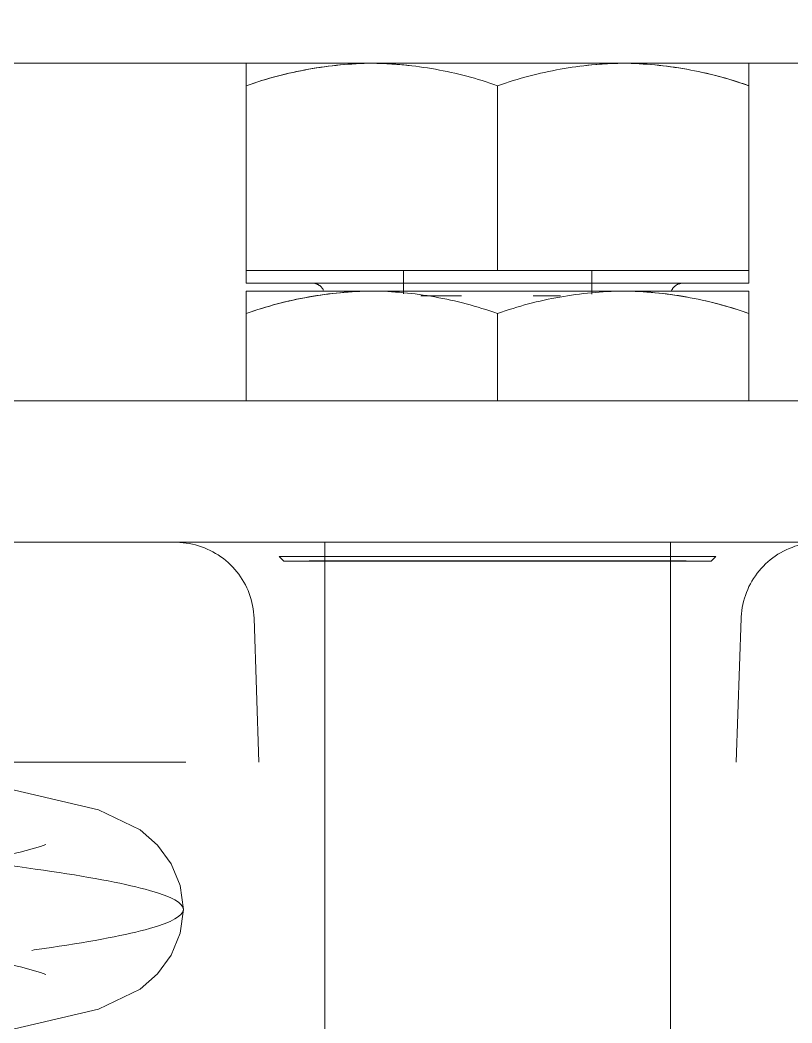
# Model space of a CAD drawing. Extents: x -181672 to 290600, y -29000 to 395522.
# Drawn here: x -93060.3 to -93011.2, y 35017.8 to 35081.6 of the extents above; entities that cross this region are included whole.
import ezdxf

# ---------------------------------------------------------------- set-up
doc = ezdxf.new("R2010")
doc.units = 0
doc.header["$LTSCALE"] = 10
doc.layers.add('XFM7P20PCW$0$G-IMPT', color=252, linetype='Continuous', lineweight=9)
doc.layers.add('XFM7P20PCW$0$M-EQPM', color=252, linetype='Continuous', lineweight=9)

# ---------------------------------------------------------------- blocks, each defined once
blk = doc.blocks.new('XFM7P20PCW$0$ui_PCW Pump Shockproof Base - PCW防震基座-Renew_dwg_OC500032 UA300024 _ó_û125x9Tx6M__ä_ipt-V15-剖面 73')
at = {"layer": 'XFM7P20PCW$0$G-IMPT'}
for p, q in [((129053.368, 25604.5), (129172.912, 25604.5)), ((129303.368, 25604.5), (129063.368, 25604.5)), ((129172.101, 25604.5), (129171.368, 25604.5)), ((129171.368, 25604.5), (129184.018, 25604.5)), ((129183.681, 25604.5), (129293.368, 25604.5)), ((129185.368, 25604.5), (129184.018, 25604.5)), ((129184.912, 25604.5), (129185.368, 25604.5))]:
    blk.add_line(p, q, dxfattribs=at)
blk = doc.blocks.new('XFM7P20PCW$0$ui_PCW Pump Shockproof Base - PCW防震基座-Renew_dwg_50_____j_uÂ_ 85Dx155H-V67-剖面 73')
at = {"layer": 'XFM7P20PCW$0$G-IMPT', "flags": 128}
for points in [[(129158.366, 25550.625), (129158.167, 25552.146), (129157.599, 25553.54), (129156.728, 25554.728), (129155.617, 25555.69), (129152.967, 25556.97), (129146.907, 25558.391), (129139.753, 25559.462), (129134.09, 25560.16), (129126.467, 25561.004), (129120.87, 25561.589), (129112.194, 25562.479), (129103.939, 25563.349), (129095.082, 25564.376), (129089.677, 25565.11), (129086.037, 25565.704), (129083.685, 25566.182), (129082.362, 25566.534)], [(129073.368, 25562.435), (129073.568, 25560.92), (129074.136, 25559.531), (129075.006, 25558.352), (129076.109, 25557.405), (129078.717, 25556.163), (129084.796, 25554.76), (129092.15, 25553.667), (129097.96, 25552.954), (129105.683, 25552.102), (129111.381, 25551.508), (129120.738, 25550.547), (129128.338, 25549.742), (129137.028, 25548.728), (129142.259, 25548.01), (129145.733, 25547.433), (129148.001, 25546.963), (129149.278, 25546.615), (129149.621, 25546.491)], [(129145.708, 25553.812), (129147.983, 25554.283), (129149.272, 25554.633), (129149.621, 25554.759)], [(129158.366, 25550.625), (129158.167, 25549.105), (129157.6, 25547.711), (129156.729, 25546.523), (129155.618, 25545.56), (129152.962, 25544.279), (129146.893, 25542.856), (129139.732, 25541.785), (129134.065, 25541.087), (129126.408, 25540.24), (129120.794, 25539.653), (129112.053, 25538.756), (129110.231, 25538.564)]]:
    blk.add_lwpolyline(points, dxfattribs=at)
at = {"layer": 'XFM7P20PCW$0$G-IMPT'}
for points, knots in [([(129158.366, 25550.625), (129158.367, 25551.029), (129156.906, 25551.836), (129150.557, 25553.047), (129140.694, 25554.258), (129128.312, 25555.469), (129114.677, 25556.68), (129101.142, 25557.891), (129090.307, 25558.985), (129084.748, 25559.675), (129082.715, 25559.962)], [0.88059701, 0.88059701, 0.88059701, 0.88059701, 0.8880597, 0.89552239, 0.90298507, 0.91044776, 0.91791045, 0.92537313, 0.93283582, 0.93814044, 0.93814044, 0.93814044, 0.93814044]), ([(129148.721, 25548.022), (129149.15, 25548.082), (129152.357, 25548.546), (129156.906, 25549.414), (129158.366, 25550.221), (129158.366, 25550.625)], [0.86455574, 0.86455574, 0.86455574, 0.86455574, 0.86567164, 0.87313433, 0.88059701, 0.88059701, 0.88059701, 0.88059701])]:
    blk.add_open_spline(points, degree=3, knots=knots, dxfattribs=at)
blk = doc.blocks.new('XFM7P20PCW$0$ui_PCW Pump Shockproof Base - PCW防震基座-Renew_dwg_¹s_ó¹Ï UA300015 _ó_û 100x9tx6M-1175029-剖面 73')
at = {"layer": 'XFM7P20PCW$0$G-IMPT'}
for p, q in [((129068.368, 25583), (129288.368, 25583)), ((129167.368, 25583), (129068.368, 25583)), ((129178.368, 25583), (129166.616, 25583)), ((129178.368, 25583), (129192.074, 25583)), ((129288.368, 25583), (129189.368, 25583)), ((129192.074, 25583), (129190.119, 25583)), ((129288.368, 25574), (129068.368, 25574)), ((129068.368, 25574), (129165.414, 25574)), ((129188.267, 25574), (129187.255, 25574)), ((129191.32, 25574), (129288.368, 25574))]:
    blk.add_line(p, q, dxfattribs=at)
blk = doc.blocks.new('XFM7P20PCW$0$ui_PCW Pump Shockproof Base - PCW防震基座-Renew_dwg_UB405025 _uÂ__W_ _ÂÅK 86D-1175030-剖面 73')
at = {"layer": 'XFM7P20PCW$0$G-IMPT'}
for p, q in [((129115.868, 25574), (129123.662, 25574)), ((129123.662, 25574), (129115.868, 25574)), ((129118, 25574), (129116.321, 25574)), ((129068.554, 25560), (129068.872, 25569.173)), ((129088.245, 25569.173), (129115.868, 25569.173)), ((129136.258, 25569.173), (129115.868, 25569.173)), ((129126.978, 25569.173), (129128.372, 25569.173)), ((129146.478, 25569.173), (129137.309, 25569.173)), ((129162.863, 25569.173), (129163.181, 25560)), ((129075.169, 25560), (129073.215, 25560)), ((129073.215, 25560), (129101.054, 25560)), ((129076.431, 25560), (129115.868, 25560)), ((129101.08, 25560), (129115.868, 25560)), ((129146.28, 25560), (129115.868, 25560)), ((129158.52, 25560), (129115.868, 25560)), ((129131.283, 25560), (129158.52, 25560)), ((129132.05, 25560), (129146.193, 25560))]:
    blk.add_line(p, q, dxfattribs=at)
at = {"layer": 'XFM7P20PCW$0$G-IMPT', "flags": 128}
for points in [[(129073.669, 25573.996), (129073.469, 25573.984), (129073.27, 25573.964), (129073.072, 25573.936), (129072.875, 25573.9), (129072.68, 25573.857), (129072.487, 25573.805), (129072.296, 25573.746), (129072.107, 25573.679), (129071.922, 25573.605), (129071.739, 25573.524), (129071.56, 25573.435), (129071.384, 25573.339), (129071.213, 25573.236), (129071.045, 25573.127), (129070.883, 25573.01), (129070.725, 25572.888), (129070.572, 25572.759), (129070.424, 25572.624), (129070.282, 25572.484), (129070.145, 25572.337), (129070.015, 25572.186), (129069.891, 25572.029), (129069.773, 25571.868), (129069.661, 25571.702), (129069.557, 25571.531), (129069.459, 25571.357), (129069.368, 25571.178), (129069.285, 25570.997), (129069.208, 25570.812), (129069.14, 25570.624), (129069.079, 25570.434), (129069.025, 25570.241), (129068.979, 25570.046), (129068.941, 25569.85), (129068.911, 25569.652), (129068.889, 25569.453), (129068.875, 25569.254), (129068.872, 25569.173)], [(129074.798, 25574), (129074.48, 25574), (129074.227, 25574), (129074.042, 25574), (129073.923, 25574), (129073.871, 25574)], [(129073.902, 25574), (129074.003, 25574), (129074.171, 25574), (129074.405, 25574), (129074.706, 25574), (129075.072, 25574), (129075.504, 25574), (129076.001, 25574)], [(129085.425, 25574), (129086.607, 25574), (129087.835, 25574), (129089.108, 25574), (129090.424, 25574), (129091.78, 25574), (129093.175, 25574), (129094.607, 25574), (129096.072, 25574), (129097.569, 25574), (129099.096, 25574), (129100.649, 25574), (129102.226, 25574), (129103.826, 25574), (129105.444, 25574), (129107.08, 25574), (129108.729, 25574), (129110.39, 25574), (129112.059, 25574), (129113.735, 25574), (129115.414, 25574), (129115.868, 25574)], [(129115.868, 25574), (129114.188, 25574), (129112.511, 25574), (129110.84, 25574), (129109.176, 25574), (129107.524, 25574), (129105.884, 25574), (129104.261, 25574), (129102.656, 25574), (129101.072, 25574), (129099.512, 25574), (129097.979, 25574), (129096.473, 25574), (129094.999, 25574), (129093.558, 25574), (129092.153, 25574), (129090.786, 25574), (129089.459, 25574), (129088.174, 25574), (129086.934, 25574), (129085.739, 25574)], [(129115.868, 25574), (129117.547, 25574), (129119.224, 25574), (129120.895, 25574), (129122.559, 25574), (129124.211, 25574), (129125.851, 25574), (129127.474, 25574), (129129.079, 25574), (129130.663, 25574), (129132.223, 25574), (129133.757, 25574), (129135.262, 25574), (129136.736, 25574), (129138.177, 25574), (129139.582, 25574), (129140.949, 25574), (129142.276, 25574), (129143.561, 25574), (129144.801, 25574), (129145.996, 25574)], [(129146.31, 25574), (129145.128, 25574), (129143.9, 25574), (129142.627, 25574), (129141.311, 25574), (129139.955, 25574), (129138.56, 25574), (129137.128, 25574), (129135.663, 25574), (129134.166, 25574), (129132.639, 25574), (129131.086, 25574), (129129.509, 25574), (129127.909, 25574), (129126.291, 25574), (129124.655, 25574), (129123.006, 25574), (129121.345, 25574), (129119.676, 25574)], [(129156.103, 25574), (129156.553, 25574), (129156.937, 25574), (129157.255, 25574), (129157.508, 25574), (129157.693, 25574), (129157.812, 25574), (129157.864, 25574)], [(129157.833, 25574), (129157.732, 25574), (129157.564, 25574), (129157.33, 25574), (129157.029, 25574)], [(129162.863, 25569.173), (129162.853, 25569.372), (129162.834, 25569.572), (129162.807, 25569.77), (129162.772, 25569.967), (129162.73, 25570.162), (129162.679, 25570.356), (129162.621, 25570.547), (129162.555, 25570.736), (129162.482, 25570.922), (129162.402, 25571.105), (129162.314, 25571.285), (129162.219, 25571.461), (129162.117, 25571.633), (129162.008, 25571.801), (129161.893, 25571.964), (129161.771, 25572.123), (129161.643, 25572.276), (129161.509, 25572.425), (129161.369, 25572.568), (129161.224, 25572.705), (129161.073, 25572.836), (129160.917, 25572.961), (129160.756, 25573.08), (129160.591, 25573.193), (129160.421, 25573.298), (129160.247, 25573.397), (129160.069, 25573.489), (129159.888, 25573.573), (129159.704, 25573.65), (129159.516, 25573.72), (129159.326, 25573.782), (129159.134, 25573.837), (129158.939, 25573.884), (129158.743, 25573.923), (129158.546, 25573.954), (129158.347, 25573.977), (129158.148, 25573.992), (129157.948, 25573.999)]]:
    blk.add_lwpolyline(points, dxfattribs=at)
blk = doc.blocks.new('XFM7P20PCW$0$ui_PCW Pump Shockproof Base - PCW防震基座-Renew_dwg_UB405025 _uÂ__W_ _ÂÅK 86D-V69-剖面 73')
at = {"layer": 'XFM7P20PCW$0$G-IMPT'}
for p, q in [((129240.868, 25574), (129248.662, 25574)), ((129248.662, 25574), (129240.868, 25574)), ((129193.554, 25560), (129193.872, 25569.173)), ((129210.149, 25569.173), (129240.868, 25569.173)), ((129273.438, 25569.173), (129240.868, 25569.173)), ((129287.863, 25569.173), (129288.181, 25560)), ((129225.055, 25560), (129198.215, 25560)), ((129198.215, 25560), (129240.868, 25560)), ((129209.127, 25560), (129240.868, 25560)), ((129224.686, 25560), (129210.455, 25560)), ((129281.842, 25560), (129240.868, 25560)), ((129283.52, 25560), (129240.868, 25560)), ((129265.668, 25560), (129267.65, 25560)), ((129265.763, 25560), (129267.827, 25560)), ((129279.81, 25560), (129283.52, 25560)), ((129279.815, 25560), (129281.58, 25560))]:
    blk.add_line(p, q, dxfattribs=at)
at = {"layer": 'XFM7P20PCW$0$G-IMPT', "flags": 128}
for points in [[(129198.669, 25573.996), (129198.469, 25573.984), (129198.27, 25573.964), (129198.072, 25573.936), (129197.875, 25573.9), (129197.68, 25573.857), (129197.487, 25573.805), (129197.296, 25573.746), (129197.107, 25573.679), (129196.922, 25573.605), (129196.739, 25573.524), (129196.56, 25573.435), (129196.384, 25573.339), (129196.213, 25573.236), (129196.045, 25573.127), (129195.883, 25573.01), (129195.725, 25572.888), (129195.572, 25572.759), (129195.424, 25572.624), (129195.282, 25572.484), (129195.145, 25572.337), (129195.015, 25572.186), (129194.891, 25572.029), (129194.773, 25571.868), (129194.661, 25571.702), (129194.557, 25571.531), (129194.459, 25571.357), (129194.368, 25571.178), (129194.285, 25570.997), (129194.208, 25570.812), (129194.14, 25570.624), (129194.079, 25570.434), (129194.025, 25570.241), (129193.979, 25570.046), (129193.941, 25569.85), (129193.911, 25569.652), (129193.889, 25569.453), (129193.875, 25569.254), (129193.872, 25569.173)], [(129199.798, 25574), (129199.48, 25574), (129199.227, 25574), (129199.042, 25574), (129198.923, 25574), (129198.871, 25574)], [(129198.902, 25574), (129199.003, 25574), (129199.171, 25574), (129199.405, 25574), (129199.706, 25574), (129200.072, 25574), (129200.504, 25574), (129201.001, 25574)], [(129210.425, 25574), (129211.607, 25574), (129212.835, 25574), (129214.108, 25574), (129215.424, 25574), (129216.78, 25574), (129218.175, 25574), (129219.607, 25574), (129221.072, 25574), (129222.569, 25574), (129224.096, 25574), (129225.649, 25574), (129227.226, 25574), (129228.826, 25574), (129230.444, 25574), (129232.08, 25574), (129233.729, 25574), (129235.39, 25574), (129237.059, 25574), (129238.735, 25574), (129240.414, 25574), (129240.868, 25574)], [(129227.381, 25574), (129226.072, 25574), (129224.512, 25574), (129222.979, 25574), (129221.473, 25574), (129219.999, 25574), (129218.558, 25574), (129217.153, 25574), (129215.786, 25574), (129214.459, 25574), (129213.174, 25574), (129211.934, 25574), (129210.739, 25574)], [(129240.868, 25574), (129239.188, 25574), (129237.511, 25574), (129235.84, 25574), (129234.176, 25574), (129232.524, 25574), (129230.884, 25574), (129229.261, 25574), (129227.656, 25574)], [(129240.868, 25574), (129242.547, 25574), (129244.224, 25574), (129245.895, 25574), (129247.559, 25574), (129249.211, 25574), (129250.851, 25574), (129252.474, 25574), (129254.079, 25574), (129255.663, 25574), (129257.223, 25574), (129258.757, 25574), (129260.262, 25574), (129261.736, 25574), (129263.177, 25574)], [(129263.467, 25574), (129262.128, 25574), (129260.663, 25574), (129259.166, 25574), (129257.639, 25574), (129256.086, 25574), (129254.509, 25574), (129252.909, 25574), (129251.291, 25574), (129249.655, 25574), (129248.006, 25574), (129246.345, 25574), (129244.676, 25574), (129243, 25574), (129241.321, 25574)], [(129271.31, 25574), (129270.128, 25574), (129268.9, 25574), (129267.627, 25574), (129266.311, 25574), (129264.955, 25574), (129263.56, 25574)], [(129264.582, 25574), (129265.949, 25574), (129267.276, 25574), (129268.561, 25574), (129269.801, 25574), (129270.996, 25574)], [(129281.103, 25574), (129281.553, 25574), (129281.937, 25574), (129282.255, 25574), (129282.508, 25574), (129282.693, 25574), (129282.812, 25574), (129282.864, 25574)], [(129282.833, 25574), (129282.732, 25574), (129282.564, 25574), (129282.33, 25574), (129282.029, 25574)], [(129287.863, 25569.173), (129287.853, 25569.372), (129287.834, 25569.572), (129287.807, 25569.77), (129287.772, 25569.967), (129287.73, 25570.162), (129287.679, 25570.356), (129287.621, 25570.547), (129287.555, 25570.736), (129287.482, 25570.922), (129287.402, 25571.105), (129287.314, 25571.285), (129287.219, 25571.461), (129287.117, 25571.633), (129287.008, 25571.801), (129286.893, 25571.964), (129286.771, 25572.123), (129286.643, 25572.276), (129286.509, 25572.425), (129286.369, 25572.568), (129286.224, 25572.705), (129286.073, 25572.836), (129285.917, 25572.961), (129285.756, 25573.08), (129285.591, 25573.193), (129285.421, 25573.298), (129285.247, 25573.397), (129285.069, 25573.489), (129284.888, 25573.573), (129284.704, 25573.65), (129284.516, 25573.72), (129284.326, 25573.782), (129284.134, 25573.837), (129283.939, 25573.884), (129283.743, 25573.923), (129283.546, 25573.954), (129283.347, 25573.977), (129283.148, 25573.992), (129282.948, 25573.999)]]:
    blk.add_lwpolyline(points, dxfattribs=at)
blk = doc.blocks.new('XFM7P20PCW$0$ui_PCW Pump Shockproof Base - PCW防震基座-Renew_dwg_RB202013 ___hÁ³_U _ÂÅK M22-7L_JIS B 1181 Hexagon nut - Class 2 Regular M24 --C-1175031-剖面 73')
at = {"layer": 'XFM7P20PCW$0$G-IMPT'}
for p, q in [((129170.368, 25590), (129162.368, 25590)), ((129162.368, 25590), (129170.368, 25590)), ((129173.211, 25590), (129166.368, 25590)), ((129172.814, 25590), (129166.368, 25590)), ((129170.368, 25590), (129172.819, 25590)), ((129186.368, 25590), (129170.368, 25590)), ((129189.454, 25590), (129173.775, 25590)), ((129184.213, 25590), (129186.368, 25590)), ((129189.454, 25590), (129184.23, 25590)), ((129186.368, 25590), (129194.368, 25590)), ((129194.368, 25590), (129186.368, 25590)), ((129162.368, 25588.571), (129162.368, 25583.981)), ((129162.368, 25588.571), (129162.368, 25583)), ((129178.368, 25588.571), (129178.368, 25583)), ((129194.368, 25583), (129194.368, 25588.571)), ((129194.368, 25588.571), (129194.368, 25583)), ((129162.368, 25583), (129167.368, 25583)), ((129178.368, 25583), (129162.368, 25583)), ((129166.587, 25583), (129164.468, 25583)), ((129192.024, 25583), (129164.468, 25583)), ((129194.368, 25583), (129178.368, 25583)), ((129189.368, 25583), (129194.368, 25583)), ((129192.024, 25583), (129190.148, 25583)), ((129164.768, 25572.8), (129164.468, 25573.1)), ((129167.278, 25573.1), (129164.468, 25573.1)), ((129192.268, 25573.1), (129164.468, 25573.1)), ((129164.768, 25572.8), (129167.235, 25572.8)), ((129164.768, 25572.8), (129191.968, 25572.8)), ((129167.091, 25572.825), (129166.368, 25572.825)), ((129166.368, 25572.813), (129190.368, 25572.813)), ((129191.334, 25573.1), (129189.454, 25573.1)), ((129189.498, 25572.8), (129191.968, 25572.8)), ((129190.368, 25572.825), (129189.644, 25572.825)), ((129192.268, 25573.1), (129191.429, 25573.1)), ((129192.268, 25573.1), (129191.968, 25572.8))]:
    blk.add_line(p, q, dxfattribs=at)
at = {"layer": 'XFM7P20PCW$0$G-IMPT', "flags": 128}
blk.add_lwpolyline([(129190.368, 25572.813), (129189.644, 25572.816), (129187.56, 25572.819), (129184.367, 25572.822), (129180.45, 25572.825), (129176.282, 25572.825), (129172.366, 25572.822), (129169.173, 25572.819), (129167.09, 25572.816), (129166.368, 25572.813)], dxfattribs=at)
at = {"layer": 'XFM7P20PCW$0$G-IMPT'}
for points in [[(129170.368, 25590), (129169.027, 25589.985), (129166.353, 25589.732), (129163.693, 25589.033), (129162.368, 25588.571)], [(129162.368, 25588.571), (129162.368, 25589.033), (129162.368, 25589.732), (129162.368, 25589.985), (129162.368, 25590)], [(129162.368, 25590), (129162.368, 25589.981), (129162.368, 25589.725), (129162.368, 25589.029), (129162.368, 25588.571)], [(129162.368, 25588.571), (129163.673, 25589.029), (129166.311, 25589.725), (129169.006, 25589.981), (129170.368, 25590)], [(129170.368, 25590), (129171.708, 25589.985), (129174.382, 25589.732), (129177.042, 25589.033), (129178.368, 25588.571)], [(129178.368, 25588.571), (129179.673, 25589.029), (129182.311, 25589.725), (129185.006, 25589.981), (129186.368, 25590)], [(129190.41, 25589.615), (129189.076, 25589.853), (129187.729, 25589.981), (129186.368, 25590)], [(129186.368, 25590), (129187.708, 25589.985), (129190.382, 25589.732), (129193.042, 25589.033), (129194.368, 25588.571)], [(129194.368, 25588.571), (129194.368, 25589.029), (129194.368, 25589.725), (129194.368, 25589.981), (129194.368, 25590)], [(129194.368, 25590), (129194.368, 25589.985), (129194.368, 25589.732), (129194.368, 25589.033), (129194.368, 25588.571)], [(129194.368, 25588.571), (129193.355, 25588.926), (129192.333, 25589.215), (129191.303, 25589.438)]]:
    blk.add_open_spline(points, degree=3, dxfattribs=at)
blk = doc.blocks.new('XFM7P20PCW$0$ui_PCW Pump Shockproof Base - PCW防震基座-Renew_dwg_²Õ_X¹Ï OB801032 JAD-2_uÂ__W_ _ö_ûÁá_N MK1808005SLDASM-1175032-剖面 73')
for name in ['XFM7P20PCW$0$ui_PCW Pump Shockproof Base - PCW防震基座-Renew_dwg_RB202013 ___hÁ³_U _ÂÅK M22-7L_JIS B 1181 Hexagon nut - Class 2 Regular M24 --C-1175031-剖面 73', 'XFM7P20PCW$0$ui_PCW Pump Shockproof Base - PCW防震基座-Renew_dwg_¹s_ó¹Ï UA300015 _ó_û 100x9tx6M-1175029-剖面 73', 'XFM7P20PCW$0$ui_PCW Pump Shockproof Base - PCW防震基座-Renew_dwg_UB405025 _uÂ__W_ _ÂÅK 86D-1175030-剖面 73', 'XFM7P20PCW$0$ui_PCW Pump Shockproof Base - PCW防震基座-Renew_dwg_UB405025 _uÂ__W_ _ÂÅK 86D-V69-剖面 73']:
    blk.add_blockref(name, (0, 0))
blk = doc.blocks.new('XFM7P20PCW$0$ui_PCW Pump Shockproof Base - PCW防震基座-Renew_dwg_RB160001 Á³_ê _G²__Æà_ M22-110L _Õ_JIS B 1180 Continuous thread hexagon head bolt B M20 x 110 --C-1175033-剖面 73')
at = {"layer": 'XFM7P20PCW$0$G-IMPT'}
for p, q in [((129170.368, 25604.5), (129163.332, 25604.5)), ((129163.332, 25604.5), (129170.368, 25604.5)), ((129186.368, 25604.5), (129170.368, 25604.5)), ((129170.368, 25604.5), (129172.837, 25604.5)), ((129183.774, 25604.5), (129186.368, 25604.5)), ((129186.368, 25604.5), (129190.624, 25604.5)), ((129190.624, 25604.5), (129186.368, 25604.5)), ((129193.403, 25604.5), (129191.435, 25604.5)), ((129191.459, 25604.5), (129193.403, 25604.5)), ((129162.368, 25591.3), (129162.368, 25603.071)), ((129162.368, 25591.3), (129162.368, 25603.071)), ((129178.368, 25591.3), (129178.368, 25603.071)), ((129194.368, 25591.3), (129194.368, 25603.071)), ((129194.368, 25603.071), (129194.368, 25591.3)), ((129162.368, 25590.5), (129162.368, 25591.3)), ((129170.368, 25591.3), (129162.368, 25591.3)), ((129170.368, 25591.3), (129162.368, 25591.3)), ((129162.368, 25591.3), (129170.368, 25591.3)), ((129170.368, 25591.3), (129162.368, 25591.3)), ((129172.775, 25591.3), (129170.368, 25591.3)), ((129172.912, 25591.3), (129170.368, 25591.3)), ((129170.368, 25591.3), (129178.368, 25591.3)), ((129186.368, 25591.3), (129170.368, 25591.3)), ((129178.368, 25591.3), (129186.368, 25591.3)), ((129186.368, 25591.3), (129184.102, 25591.3)), ((129186.368, 25591.3), (129184.232, 25591.3)), ((129191.513, 25591.3), (129186.368, 25591.3)), ((129194.368, 25591.3), (129186.368, 25591.3)), ((129186.368, 25591.3), (129194.368, 25591.3)), ((129191.513, 25591.3), (129186.368, 25591.3)), ((129194.368, 25591.3), (129192.224, 25591.3)), ((129194.368, 25591.3), (129192.224, 25591.3)), ((129194.368, 25591.3), (129194.368, 25590.5)), ((129162.368, 25590.5), (129172.451, 25590.5)), ((129162.368, 25590.5), (129194.368, 25590.5)), ((129166.568, 25590.5), (129190.168, 25590.5)), ((129166.568, 25590.5), (129172.57, 25590.5)), ((129184.452, 25590.5), (129190.168, 25590.5)), ((129184.592, 25590.5), (129194.368, 25590.5)), ((129176.072, 25589.7), (129173.489, 25589.7)), ((129182.365, 25589.7), (129180.634, 25589.7)), ((129167.368, 25481.874), (129167.368, 25574)), ((129189.368, 25574), (129189.368, 25481.874))]:
    blk.add_line(p, q, dxfattribs=at)
at = {"layer": 'XFM7P20PCW$0$G-IMPT', "flags": 128}
for points in [[(129166.568, 25590.5), (129166.6, 25590.499), (129166.631, 25590.497), (129166.663, 25590.494), (129166.695, 25590.49), (129166.726, 25590.484), (129166.758, 25590.477), (129166.789, 25590.469), (129166.819, 25590.459), (129166.849, 25590.449), (129166.879, 25590.437), (129166.908, 25590.424), (129166.937, 25590.41), (129166.965, 25590.394), (129166.992, 25590.378), (129167.019, 25590.36), (129167.045, 25590.342), (129167.071, 25590.322), (129167.095, 25590.301), (129167.119, 25590.28), (129167.141, 25590.257), (129167.163, 25590.234), (129167.184, 25590.21), (129167.204, 25590.185), (129167.223, 25590.159), (129167.241, 25590.132), (129167.257, 25590.105), (129167.273, 25590.077), (129167.288, 25590.049)], [(129189.444, 25590.041), (129189.458, 25590.069), (129189.473, 25590.098), (129189.49, 25590.125), (129189.507, 25590.152), (129189.526, 25590.178), (129189.545, 25590.203), (129189.566, 25590.228), (129189.588, 25590.251), (129189.61, 25590.274), (129189.634, 25590.296), (129189.658, 25590.317), (129189.683, 25590.336), (129189.709, 25590.355), (129189.735, 25590.373), (129189.763, 25590.39), (129189.79, 25590.406), (129189.819, 25590.42), (129189.848, 25590.433), (129189.878, 25590.446), (129189.908, 25590.457), (129189.938, 25590.466), (129189.969, 25590.475), (129190, 25590.482), (129190.032, 25590.488), (129190.063, 25590.493), (129190.095, 25590.497), (129190.127, 25590.499), (129190.159, 25590.5), (129190.168, 25590.5)]]:
    blk.add_lwpolyline(points, dxfattribs=at)
at = {"layer": 'XFM7P20PCW$0$G-IMPT'}
for points in [[(129162.368, 25604.5), (129162.368, 25604.485), (129162.368, 25604.233), (129162.368, 25603.533), (129162.368, 25603.071)], [(129162.368, 25603.071), (129163.673, 25603.529), (129166.311, 25604.225), (129169.006, 25604.481), (129170.368, 25604.5)], [(129162.368, 25603.071), (129162.368, 25603.529), (129162.368, 25604.225), (129162.368, 25604.481), (129162.368, 25604.5)], [(129170.368, 25604.5), (129169.027, 25604.485), (129166.353, 25604.233), (129163.694, 25603.533), (129162.368, 25603.071)], [(129170.368, 25604.5), (129171.218, 25604.491), (129172.067, 25604.436), (129172.914, 25604.337)], [(129178.368, 25603.071), (129177.062, 25603.529), (129174.424, 25604.225), (129171.729, 25604.481), (129170.368, 25604.5)], [(129186.368, 25604.5), (129185.027, 25604.485), (129182.353, 25604.233), (129179.694, 25603.533), (129178.368, 25603.071)], [(129183.684, 25604.319), (129184.572, 25604.427), (129185.467, 25604.488), (129186.368, 25604.5)], [(129186.368, 25604.5), (129187.708, 25604.485), (129189.045, 25604.359), (129190.378, 25604.121)], [(129194.368, 25603.071), (129193.062, 25603.529), (129190.424, 25604.225), (129187.729, 25604.481), (129186.368, 25604.5)], [(129191.298, 25603.939), (129192.323, 25603.716), (129193.346, 25603.426), (129194.368, 25603.071)], [(129194.368, 25603.071), (129194.368, 25603.529), (129194.368, 25604.225), (129194.368, 25604.481), (129194.368, 25604.5)], [(129194.368, 25604.5), (129194.368, 25604.485), (129194.368, 25604.233), (129194.368, 25603.533), (129194.368, 25603.071)]]:
    blk.add_open_spline(points, degree=3, dxfattribs=at)
blk = doc.blocks.new('XFM7P20PCW$0$ui_PCW Pump Shockproof Base - PCW防震基座-Renew_dwg_RB150063 Á³_ê _N_T³B²z M12-25L_ISO 4018 - M12 x 25-NC-1175034-剖面 73')
at = {"layer": 'XFM7P20PCW$0$G-IMPT'}
for p, q in [((129168.474, 25620.934), (129169.368, 25621.45)), ((129171.032, 25621.45), (129169.691, 25621.45)), ((129170.184, 25621.45), (129177.519, 25621.45)), ((129179.216, 25621.45), (129171.032, 25621.45)), ((129177.519, 25621.45), (129185.703, 25621.45)), ((129186.551, 25621.45), (129179.216, 25621.45)), ((129185.703, 25621.45), (129187.044, 25621.45)), ((129187.368, 25621.45), (129188.261, 25620.934)), ((129168.022, 25620.646), (129168.022, 25613.5)), ((129172.346, 25620.646), (129172.346, 25613.5)), ((129182.692, 25620.646), (129182.692, 25613.5)), ((129188.714, 25620.646), (129188.714, 25613.5)), ((129168.022, 25613.5), (129174.043, 25613.5)), ((129172.346, 25613.5), (129168.022, 25613.5)), ((129182.692, 25613.5), (129172.346, 25613.5)), ((129183.258, 25613.5), (129172.912, 25613.5)), ((129183.823, 25613.5), (129173.477, 25613.5)), ((129174.043, 25613.5), (129184.389, 25613.5)), ((129188.714, 25613.5), (129182.692, 25613.5)), ((129184.389, 25613.5), (129188.714, 25613.5)), ((129172.368, 25589.811), (129172.368, 25591.3)), ((129184.368, 25591.3), (129184.368, 25589.809))]:
    blk.add_line(p, q, dxfattribs=at)
for points in [[(129168.022, 25620.646), (129168.38, 25620.906), (129169.099, 25621.3), (129169.821, 25621.442), (129170.184, 25621.45)], [(129170.184, 25621.45), (129170.552, 25621.44), (129171.28, 25621.295), (129171.993, 25620.904), (129172.346, 25620.646)], [(129172.542, 25621.237), (129172.04, 25621.371), (129171.537, 25621.442), (129171.032, 25621.45)], [(129172.346, 25620.646), (129173.203, 25620.906), (129174.923, 25621.3), (129176.652, 25621.442), (129177.519, 25621.45)], [(129177.519, 25621.45), (129178.399, 25621.44), (129180.142, 25621.295), (129181.848, 25620.904), (129182.692, 25620.646)], [(129182.692, 25620.646), (129183.191, 25620.906), (129184.192, 25621.3), (129185.198, 25621.442), (129185.703, 25621.45)], [(129185.703, 25621.45), (129186.215, 25621.44), (129187.229, 25621.295), (129188.222, 25620.904), (129188.714, 25620.646)]]:
    blk.add_open_spline(points, degree=3, dxfattribs=at)
blk.add_open_spline([(129183.318, 25620.938), (129182.816, 25621.059), (129181.453, 25621.329), (129180.083, 25621.442), (129179.216, 25621.45)], degree=3, knots=[0.2079994, 0.2079994, 0.2079994, 0.2079994, 0.5, 1, 1, 1, 1], dxfattribs=at)
blk = doc.blocks.new('XFM7P20PCW$0$ui_PCW Pump Shockproof Base - _D_PCW Pump Shockproof Base_3000Lx1500Wx300H-1175038-剖面 73')
for name in ['XFM7P20PCW$0$ui_PCW Pump Shockproof Base - PCW防震基座-Renew_dwg_RB150063 Á³_ê _N_T³B²z M12-25L_ISO 4018 - M12 x 25-NC-1175034-剖面 73', 'XFM7P20PCW$0$ui_PCW Pump Shockproof Base - PCW防震基座-Renew_dwg_OC500032 UA300024 _ó_û125x9Tx6M__ä_ipt-V15-剖面 73', 'XFM7P20PCW$0$ui_PCW Pump Shockproof Base - PCW防震基座-Renew_dwg_RB160001 Á³_ê _G²__Æà_ M22-110L _Õ_JIS B 1180 Continuous thread hexagon head bolt B M20 x 110 --C-1175033-剖面 73', 'XFM7P20PCW$0$ui_PCW Pump Shockproof Base - PCW防震基座-Renew_dwg_²Õ_X¹Ï OB801032 JAD-2_uÂ__W_ _ö_ûÁá_N MK1808005SLDASM-1175032-剖面 73', 'XFM7P20PCW$0$ui_PCW Pump Shockproof Base - PCW防震基座-Renew_dwg_50_____j_uÂ_ 85Dx155H-V67-剖面 73']:
    blk.add_blockref(name, (243, 0))
blk = doc.blocks.new('XFM7P20PCW')
at = {"layer": 'XFM7P20PCW$0$M-EQPM'}
blk.add_blockref('XFM7P20PCW$0$ui_PCW Pump Shockproof Base - _D_PCW Pump Shockproof Base_3000Lx1500Wx300H-1175038-剖面 73', (-222451.2611, 9474.36688), dxfattribs=at)

msp = doc.modelspace()

# ---------------------------------------------------------------- block references
msp.add_blockref('XFM7P20PCW', (0, 0))

doc.saveas('drawing.dxf')
